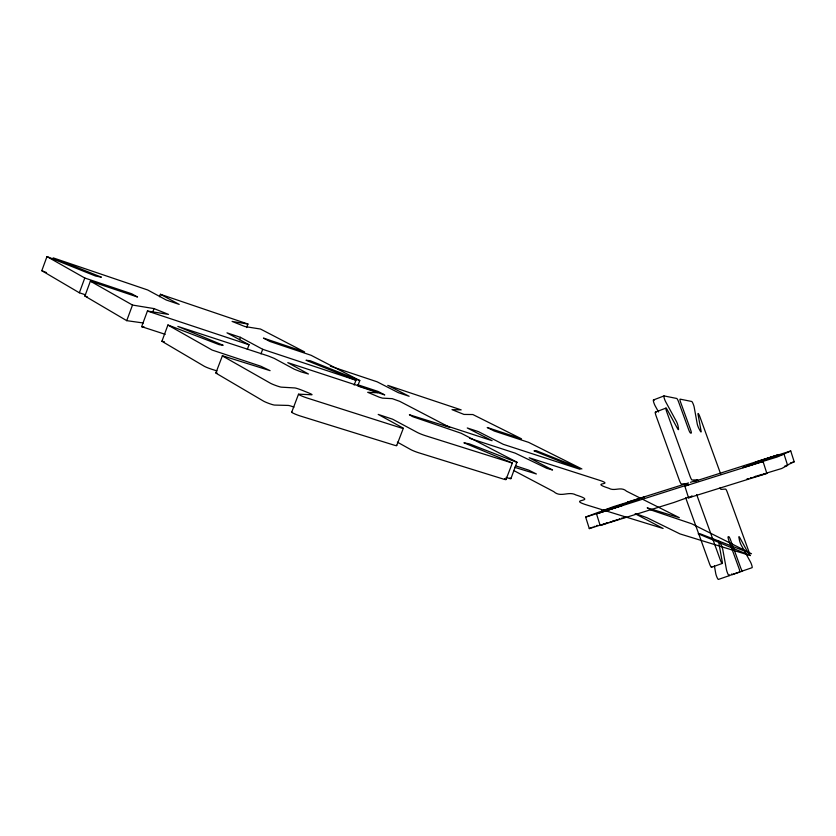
<?xml version="1.0" encoding="UTF-8"?>
<svg xmlns="http://www.w3.org/2000/svg" width="836" height="836" viewBox="0 0 836 836"><rect width="100%" height="100%" fill="white"/><g stroke="black" fill="none" stroke-linecap="round" stroke-linejoin="round"><path stroke-width="1.25" d="M510.911 478.683L516.941 462.162L461.127 433.247L412.921 416.756L409.389 414.75L449.674 427.353L399.754 401.364L392.23 398.647L382.449 398.135L379.293 397.204L367.673 392.293L377.569 392.774L372.542 390.443L287.783 362.636L308.442 374.005L300.97 371.842L294.335 369.23L274.25 358.393L268.356 356.011L177.828 326.416L223.149 345.278L219.136 344.662L167.921 324.974L161.912 341.297L204.099 366.168A6.145 0.554 20.3 0 0 211.78 369.272L217.015 370.933M85.533 294.826L79.347 292.778L41.8 270.697L46.973 256.579L95.586 276.037L101.396 277.176L53.138 257.864L147.669 289.967L166.27 300.019L179.197 304.398L160.418 294.303L159.509 296.749M79.347 292.778L84.781 278.012L46.973 256.579M143.301 322.989L126.727 320.658L84.896 296.048L90.372 281.178L137.532 297.01L131.722 293.791L84.781 278.012M126.727 320.658L132.506 305.056L154.012 308.589L168.496 314.399L147.429 311.044L141.639 326.657L165.225 334.327M152.716 312.079L154.012 308.589M215.855 372.919L222.428 355.749L270.091 370.661L260.801 366.22L212.145 350.065L167.9 325.047M239.535 339.771L240.444 337.336L226.984 332.843L249.044 344.766L247.31 349.385M246.62 327.576L247.947 324.034L160.418 294.303M260.968 353.889L262.692 349.302L240.444 337.336M291.712 412.19L298.504 394.237M354.15 385.041L355.969 380.255L306.018 360.253L310.219 360.734L359.783 380.568L357.975 385.312M396.692 445.609L403.307 428.335M505.968 479.582L512.353 463.06L425.2 435.608A6.145 0.522 20.9 0 1 417.268 432.421L392.627 419.212L378.196 414.405L402.471 427.708A6.218 0.533 20.9 0 1 400.496 427.75L307.449 398.114A6.489 0.575 20.6 0 1 300.709 395.532A6.489 0.575 20.6 0 1 298.776 394.164L311.818 394.78A6.322 0.543 20.6 0 0 307.867 392.586L302.214 390.318A6.322 0.543 20.6 0 0 294.815 387.946L281.366 387.152A6.489 0.564 20.5 0 1 276.058 385.605A6.489 0.564 20.5 0 1 270.153 383.076L222.282 355.854M161.87 341.192L162.696 341.224M517.212 462.454L469.56 443.937L463.917 442.777L512.311 462.998M777.961 454.909L779.016 454.554L755.796 462.099L790.741 451.001L794.2 461.806L786.436 465.453M599.119 513.043L689.052 484.41L684.83 486.103L688.561 497.848L762.787 474.733L766.842 473.385L763.069 461.545L762.16 461.806M634.733 500.158L644.065 497.159L613.499 506.647L601.701 511.057L636.739 500.127L598.889 512.123L585.649 517.066L589.296 528.603L590.979 527.903M688.561 497.848L690.411 497.002M598.597 513.199L596.496 513.827L600.164 525.468L607.762 522.928M690.933 496.772L692.208 496.187M763.069 461.545L684.872 486.103M787.606 465.359L783.99 454.032L777.375 456.926L742.755 467.627L752.661 464.45M790.741 451.001L784.952 453.551L747.018 465.558L780.51 455.087M766.779 473.385L766.257 473.531M596.496 513.816L623.342 505.09L591.177 515.363M591.783 527.568L592.578 527.244M594.166 526.586L594.96 526.262M596.528 525.625L597.301 525.301M697.234 480.251L693.744 481.63L777.699 454.93M653.449 399.963L664.014 395.919M655.372 412.138L665.989 408.093M711.488 567.299L722.314 563.433M628.327 501.851L627.679 502.07L688.488 482.936M625.631 517.056L623.907 517.63M748.439 478.579L746.935 479.091L748.471 478.714M750.32 477.962L750.885 477.774M601.199 524.83L589.307 528.603M602.672 524.339L604.146 523.858M605.609 523.378L607.072 522.897M612.924 520.974L614.387 520.494M615.839 520.023L617.292 519.543M609.245 522.448L615.129 520.514M616.592 520.034L618.055 519.553M619.037 518.968L619.695 518.759M590.655 515.53L588.931 516.073M690.463 482.32L694.402 481.087M780.845 454.983L783.969 454.042M790.96 462.757L790.417 462.935M689.178 496.992L673.983 502.457L600.248 525.457M695.029 480.888L696.963 480.292M588.377 516.251L585.764 517.045M621.597 518.153L622.35 517.923M784.45 466.279L785.14 466.07M792.214 462.371L794.169 461.806M755.242 476.405L756.131 476.133M691.111 496.396L691.957 496.145M786.133 465.767L787.585 465.359L781.723 468.494L765.63 473.364M757.52 475.726L758.67 475.391M759.83 475.057L762.139 474.378M763.299 474.043L764.47 473.698M750.77 478.035L751.919 477.701M753.079 477.366L754.239 477.032M755.399 476.687L766.1 473.573M624.064 517.4L625.171 517.087M141.639 326.657L144.137 326.991M247.947 324.034L232.094 321.421L244.969 326.573L260.498 329.039L304.586 351.925L263.465 338.099L269.809 341.433L311.086 355.29L359.783 380.568M654.379 400.11L653.543 399.953A3.804 0.658 69.1 0 0 653.637 402.022A3.804 0.658 69.1 0 0 655.205 405.93L658.549 411.981M163.699 341.475L164.326 341.663M514.683 467.324L536.388 473.981L528.812 470.166L515.875 465.934M469.518 438.273L515.206 453.143L546.817 468.348L552.554 469.989L529.188 457.752L598.242 479.885C617.01 485.82 588.084 481.557 608.827 488.255C614.659 491.756 620.939 486.019 626.592 491.234L679.344 517.693L647.179 507.849L651.213 510.065L691.665 523.754L751.491 553.745L699.607 533.577L698.206 533.796L750.425 555.606L679.981 533.911L646.865 517.651L636.739 514.035L635.151 513.732L663.115 528.477L587.509 505.205C565.167 498.329 599.82 502.467 575.92 494.964C568.689 490.805 560.695 497.995 553.745 491.62L513.617 470.469M445.024 425.367L492.09 440.687L467.261 427.969L478.349 431.595L503.282 444.324L580.09 469.32L534.005 450.876L536.158 450.646L581.908 468.954L528.634 442.369L494.264 431.042L487.21 427.489L521.497 438.816L472.842 414.541L463.959 414.426L452.004 409.64L461.169 409.88L387.768 385.365L409.138 396.274L398.375 392.69L377.109 381.801L330.356 366.189M84.896 296.048L87.32 296.843M358.09 386.138L384.759 394.926L378.029 391.426L357.484 384.644M147.429 311.044L249.044 344.766M262.692 349.302L355.969 380.255M41.8 270.697L46.534 272.599M397.361 442.139L410.706 449.559A6.145 0.585 20.9 0 0 418.617 452.746L503.575 479.132A5.915 0.543 21.1 0 0 504.599 478.662M90.372 281.178L132.506 305.056M720.695 474.022L699.92 416.871A3.501 0.533 69.3 0 0 698.447 413.789A3.501 0.533 69.3 0 0 698.039 414.384L701.09 431.052A3.543 0.554 69.3 0 1 700.223 430.948L698.927 428.534A3.553 0.554 69.3 0 1 697.214 423.831L694.193 407.184A3.522 0.543 69.2 0 0 693.034 403.621A3.522 0.543 69.2 0 0 691.717 401.479L680.107 399.138A3.647 0.575 69.2 0 0 680.671 402.419L690.599 429.777A3.657 0.585 69.3 0 1 691.194 433.132L690.536 433.058A3.668 0.585 69.3 0 1 688.634 429.547L678.654 402.032A3.678 0.596 69.2 0 0 676.732 398.469L664.066 395.919A3.804 0.637 69.1 0 0 664.181 397.988A3.804 0.637 69.1 0 0 665.749 401.907L676.282 421.208A3.783 0.627 69.3 0 1 678.09 426.214L678.508 428.659A3.793 0.627 69.3 0 1 677.515 428.544L666.95 409.222A3.835 0.648 69.2 0 0 665.874 408.313A3.835 0.648 69.2 0 0 666.626 411.563L690.097 476.426A3.856 0.648 69.5 0 0 692.093 480.031L697.464 479.874A3.793 0.627 69.6 0 1 698.457 481.181M696.66 494.557L720.329 559.974A3.877 0.648 70 0 0 721.938 563.234A3.877 0.648 70 0 0 722.335 562.241L718.73 542.345A3.825 0.637 69.9 0 1 719.608 542.136L720.966 544.57A3.814 0.627 69.9 0 1 722.795 549.639L726.442 569.556A3.856 0.637 70.1 0 0 727.738 573.548A3.856 0.637 70.1 0 0 729.117 575.607L739.651 571.97A3.72 0.596 70 0 0 738.951 568.281L728.825 540.38A3.699 0.596 69.9 0 1 728.156 536.764L728.741 536.639A3.689 0.596 69.9 0 1 730.57 539.972L740.644 567.717A3.689 0.585 70 0 0 742.452 570.998L752.107 567.675A3.563 0.554 70 0 0 751.836 565.439A3.563 0.554 70 0 0 750.394 561.834L741.177 544.967A3.584 0.554 69.9 0 1 739.442 540.192L738.961 537.726A3.574 0.554 69.9 0 1 739.735 537.548L748.931 554.404A3.543 0.543 69.9 0 0 749.756 554.958A3.543 0.543 69.9 0 0 748.962 551.802L727.351 492.352A3.522 0.543 69.6 0 0 725.596 489.081L721.029 489.363A3.574 0.554 69.6 0 1 719.995 487.869M714.393 565.857L715.72 573.381A3.846 0.669 70.1 0 0 717.016 577.373A3.846 0.669 70.1 0 0 718.406 579.421L729.295 575.659A3.72 0.617 70.1 0 0 729.41 574.98M294 407.122A6.322 0.606 20.5 0 0 288.211 405.429L274.605 405.073A6.489 0.637 20.4 0 1 269.286 403.579A6.489 0.637 20.4 0 1 263.382 401.04L216.409 373.41A6.218 0.575 20.3 0 1 217.057 373.013M291.994 412.106A6.489 0.637 20.5 0 0 293.906 413.538A6.489 0.637 20.5 0 0 300.636 416.109L393.871 445.065A6.207 0.596 20.8 0 0 396.327 445.222M509.96 477.962A5.821 0.533 21.2 0 1 506.062 477.346M655.967 412.618A3.835 0.669 69.2 0 0 655.988 415.607L679.396 480.397A3.846 0.669 69.5 0 0 681.413 483.981L686.941 483.772A3.783 0.648 69.6 0 1 687.182 483.898M685.719 497.838A3.856 0.669 69.6 0 0 685.938 498.507L709.545 563.84A3.877 0.669 70 0 0 711.081 566.996A3.877 0.669 70 0 0 711.635 566.453M731.552 574.008A3.678 0.606 70 0 0 732.2 574.656L742.169 571.207A3.563 0.564 70 0 0 742.263 570.539"/></g></svg>
